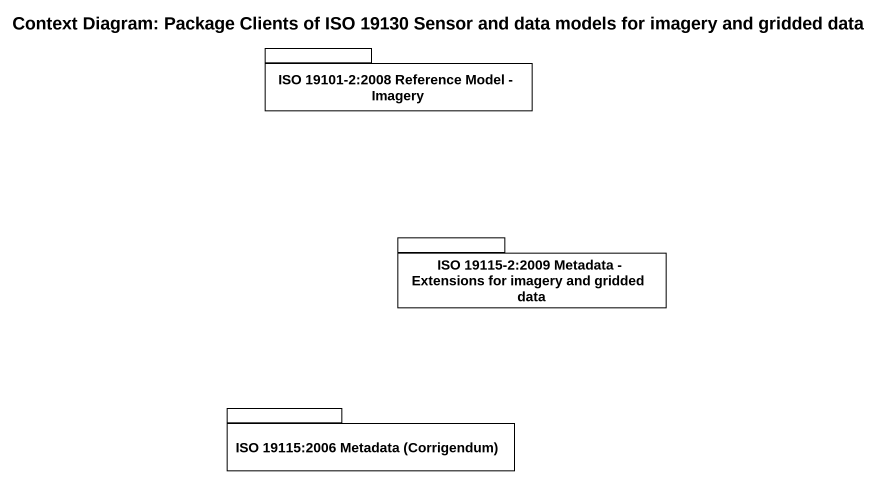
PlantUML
@startuml
title Context Diagram: Package Clients of ISO 19130 Sensor and data models for imagery and gridded data
package "ISO 19101-2:2008 Reference Model - Imagery" as ISO_19101_2_2008_Reference {
}
package "ISO 19115-2:2009 Metadata - Extensions for imagery and gridded data" as ISO_19115_2_2009_Metadata {
}
package "ISO 19115:2006 Metadata (Corrigendum)" as ISO_19115_2006_Metadata {
}
@enduml
